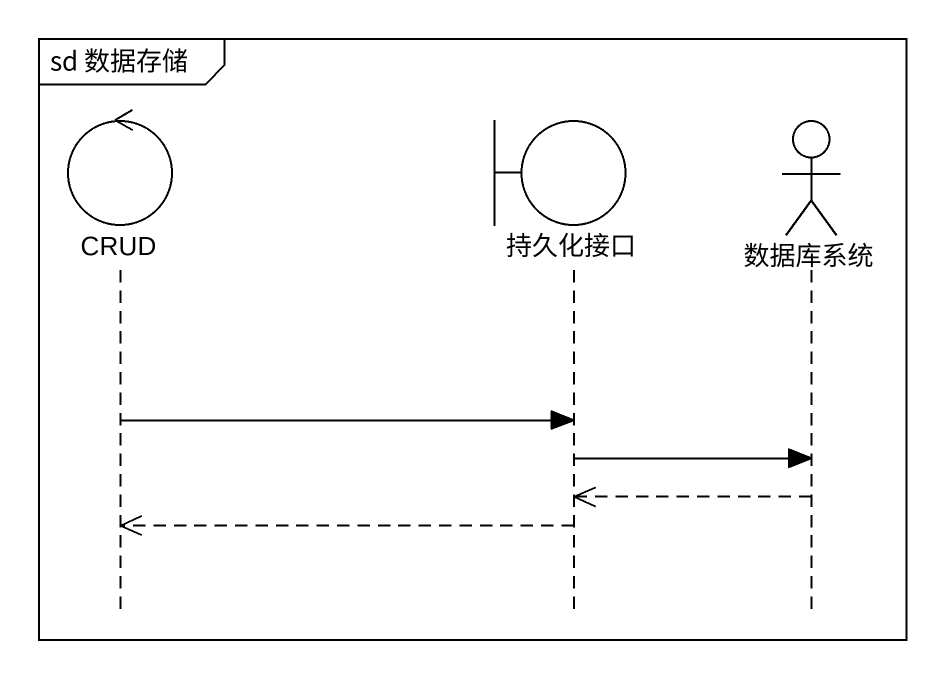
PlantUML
@startuml
mainframe sd 数据存储
hide footbox
control CRUD #FFFFFF
boundary 持久化接口 #FFFFFF
actor 数据库系统 #FFFFFF

CRUD -> 持久化接口
持久化接口 -> 数据库系统
数据库系统 -->> 持久化接口
持久化接口 -->> CRUD
@enduml
